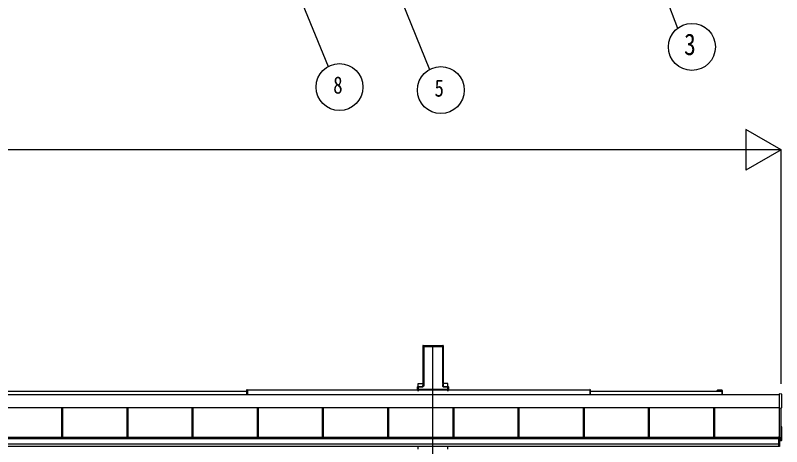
# Model space of a CAD drawing. Units: millimetres, scale not verified. Extents: x -10512 to 10512, y -7425 to 7425.
# Drawn here: x -852 to 1499, y -1148 to 174 of the extents above; entities that cross this region are included whole.
import ezdxf
from ezdxf.enums import TextEntityAlignment as Align

# ---------------------------------------------------------------- set-up
doc = ezdxf.new("R2010")
doc.units = ezdxf.units.MM
doc.header["$LTSCALE"] = 30
for name, color, linetype in [('0-4_YKK_12', 2, 'Continuous'), ('0-5_YKK_A1', 4, 'Continuous'), ('0-6_YKK_D', 6, 'Continuous')]:
    doc.layers.add(name, color=color, linetype=linetype)
doc.styles.add('ＭＳ ゴシック', font='')
doc.styles.get('ＭＳ ゴシック').set_extended_font_data('MS Gothic')

msp = doc.modelspace()

# ---------------------------------------------------------------- linework, layer by layer
at = {"layer": '0-4_YKK_12'}
msp.add_line((429.58, -4395.91), (429.58, -838.77), dxfattribs=at)
at = {"layer": '0-5_YKK_A1'}
for p, q in [((398.33, -844.12), (398.33, -960.79)), ((398.69, -838.27), (398.35, -843.77)), ((399.13, -838.73), (398.69, -838.27)), ((399.19, -837.8), (401.23, -837.8)), ((399.19, -837.8), (399.63, -838.27)), ((399.21, -954.74), (399.21, -839.62)), ((399.71, -839.29), (399.71, -954.42)), ((401.54, -838.13), (401.23, -837.8)), ((401.54, -838.13), (457.62, -838.13)), ((402.08, -841.27), (457.08, -841.27)), ((402.08, -962.63), (402.08, -841.27)), ((457.62, -838.13), (457.93, -837.8)), ((457.93, -837.8), (459.97, -837.8)), ((459.46, -954.42), (459.46, -839.29)), ((459.53, -838.27), (459.97, -837.8)), ((459.95, -839.62), (459.95, -954.74)), ((460.47, -838.27), (460.03, -838.73)), ((460.47, -838.27), (460.82, -843.77)), ((460.83, -844.12), (460.83, -960.79)), ((382.21, -963.69), (397.22, -963.69)), ((384.38, -954.36), (398.33, -954.36)), ((384.38, -963.69), (384.38, -954.36)), ((398.32, -961.15), (398.22, -962.76)), ((398.74, -963.31), (399.12, -957.22)), ((399.62, -957.25), (399.24, -963.34)), ((459.92, -963.34), (459.55, -957.25)), ((460.04, -957.22), (460.42, -963.31)), ((474.78, -954.36), (460.83, -954.36)), ((460.85, -961.15), (460.95, -962.76)), ((461.94, -963.69), (476.95, -963.69)), ((474.78, -963.69), (474.78, -954.36)), ((-1886.88, -977.72), (-141.88, -977.72)), ((-141.88, -987.71), (-141.88, -974.21)), ((-139.38, -973.61), (910.62, -973.61)), ((-139.38, -973.61), (-139.38, -987.71)), ((381.71, -971.54), (381.71, -972.04)), ((381.71, -972.04), (382.18, -972.04)), ((382.18, -971.54), (382.18, -964.66)), ((384.17, -971.54), (382.18, -971.54)), ((382.18, -971.54), (382.18, -972.04)), ((384.17, -972.04), (382.18, -972.04)), ((384.17, -964.75), (384.17, -971.54)), ((397.75, -964.75), (384.17, -964.75)), ((384.17, -971.54), (474.99, -971.54)), ((384.17, -972.04), (474.99, -972.04)), ((384.18, -971.54), (384.18, -972.04)), ((384.38, -977.72), (384.38, -972.04)), ((384.58, -972.04), (384.58, -977.72)), ((385.58, -971.7), (473.58, -971.7)), ((461.42, -964.25), (474.99, -964.25)), ((474.99, -964.75), (461.42, -964.75)), ((474.58, -972.04), (474.58, -977.72)), ((474.78, -977.72), (474.78, -972.04)), ((474.99, -964.25), (474.99, -964.75)), ((474.99, -971.54), (474.99, -964.75)), ((476.99, -971.54), (474.99, -971.54)), ((474.99, -971.54), (474.99, -972.04)), ((476.99, -972.04), (474.99, -972.04)), ((476.99, -964.66), (476.99, -971.54)), ((476.99, -971.54), (476.99, -972.04)), ((477.45, -972.04), (476.99, -972.04)), ((477.45, -971.54), (477.45, -972.04)), ((910.62, -973.61), (910.62, -987.71)), ((913.12, -987.71), (913.12, -974.21)), ((913.12, -977.72), (1301.83, -977.72)), ((1307.12, -975.22), (1301.83, -975.22)), ((1301.83, -977.72), (1315.28, -977.72)), ((1315.58, -975.22), (1308.04, -975.22)), ((1315.58, -978.02), (1315.58, -987.69)), ((1318.08, -987.69), (1318.08, -977.72)), ((1499.08, -1028.13), (1499.08, -987.11)), ((-3505.92, -987.69), (1491.08, -987.69)), ((-3505.92, -1027.63), (1491.08, -1027.63)), ((-3505.92, -1027.87), (1491.08, -1027.87)), ((-708.92, -1118.62), (-708.92, -1027.87)), ((-706.32, -1118.62), (-706.32, -1027.87)), ((-705.92, -1118.62), (-705.92, -1027.87)), ((-508.92, -1118.62), (-508.92, -1027.87)), ((-508.92, -1118.62), (-508.92, -1027.87)), ((-506.32, -1118.62), (-506.32, -1027.87)), ((-506.32, -1118.62), (-506.32, -1027.87)), ((-505.92, -1118.62), (-505.92, -1027.87)), ((-308.92, -1118.62), (-308.92, -1027.87)), ((-306.32, -1118.62), (-306.32, -1027.87)), ((-305.92, -1118.62), (-305.92, -1027.87)), ((-108.92, -1118.62), (-108.92, -1027.87)), ((-106.32, -1118.62), (-106.32, -1027.87)), ((-105.92, -1118.62), (-105.92, -1027.87)), ((91.08, -1118.62), (91.08, -1027.87)), ((93.68, -1118.62), (93.68, -1027.87)), ((94.08, -1118.62), (94.08, -1027.87)), ((291.08, -1118.62), (291.08, -1027.87)), ((293.68, -1118.62), (293.68, -1027.87)), ((294.08, -1118.62), (294.08, -1027.87)), ((491.08, -1118.62), (491.08, -1027.87)), ((493.68, -1118.62), (493.68, -1027.87)), ((494.08, -1118.62), (494.08, -1027.87)), ((691.08, -1118.62), (691.08, -1027.87)), ((693.68, -1118.62), (693.68, -1027.87)), ((694.08, -1118.62), (694.08, -1027.87)), ((891.08, -1118.62), (891.08, -1027.87)), ((893.68, -1118.62), (893.68, -1027.87)), ((894.08, -1118.62), (894.08, -1027.87)), ((1091.08, -1118.62), (1091.08, -1027.87)), ((1093.68, -1118.62), (1093.68, -1027.87)), ((1094.08, -1118.62), (1094.08, -1027.87)), ((1291.08, -1118.62), (1291.08, -1027.87)), ((1293.68, -1118.62), (1293.68, -1027.87)), ((1294.08, -1118.62), (1294.08, -1027.87)), ((1491.08, -1028.9), (1491.08, -1029.4)), ((1491.08, -1029.4), (1498.61, -1028.94)), ((1492.58, -1145.89), (1492.58, -1029.31)), ((1497.58, -1127.85), (1497.58, -1029)), ((1498.61, -1086.71), (1497.58, -1086.65)), ((1499.08, -1128.23), (1499.08, -1087.21)), ((-3503.92, -1118.62), (1489.08, -1118.62)), ((-3503.92, -1120.62), (1489.08, -1120.62)), ((-3503.92, -1122.42), (1489.08, -1122.42)), ((-3503.92, -1122.42), (1489.08, -1122.42)), ((1492.58, -1118.35), (1489.08, -1118.35)), ((1497.58, -1127.85), (1492.58, -1127.85)), ((-3503.92, -1139.4), (1489.08, -1139.4)), ((-3503.92, -1145.89), (1489.08, -1145.89)), ((384.38, -1155.91), (384.38, -1145.89)), ((474.78, -1155.91), (474.78, -1145.89)), ((1492.58, -1140.79), (1489.08, -1140.79)), ((1492.58, -1147.41), (1489.08, -1147.41)), ((1492.58, -1129.41), (1498.61, -1129.04))]:
    msp.add_line(p, q, dxfattribs=at)
for points in [[(-140.95, -973.21), (-139.38, -973.11), (-139.38, -974.11), (-139.38, -987.71)], [(381.71, -964.19), (381.71, -971.54), (382.18, -971.54)], [(384.17, -964.75), (384.17, -964.25), (397.75, -964.25)], [(477.45, -964.19), (477.45, -971.54), (476.99, -971.54)], [(912.18, -973.21), (910.62, -973.11), (910.62, -974.11), (910.62, -987.71)], [(1498.61, -986.61), (1491.08, -986.15), (1491.08, -986.65), (1491.08, -1028.9)], [(1489.08, -1118.35), (1489.08, -1140.79), (1489.08, -1147.41)], [(1489.58, -1118.35), (1489.58, -1140.79), (1489.58, -1147.41)], [(1492.58, -1118.35), (1492.58, -1140.79), (1492.58, -1147.41)]]:
    msp.add_lwpolyline(points, dxfattribs=at)
for centre, radius, start, end in [((-140.88, -974.21), 1, 93.5, 180), ((382.68, -964.66), 0.501, 90.24971, 179.75029), ((476.49, -964.66), 0.501, 0.24971, 89.75029), ((912.12, -974.21), 1, 0, 86.5), ((1301.83, -976.47), 1.25, 90, 270), ((1307.12, -975.42), 0.2, 23.57818, 90), ((1307.58, -975.22), 0.3, 203.57818, 336.42182), ((1308.04, -975.42), 0.2, 90, 156.42182), ((1315.28, -978.02), 0.3, 0, 90), ((1315.58, -977.72), 2.5, 0, 90), ((1498.59, -987.11), 0.497, 0.05228, 86.83056), ((1498.21, -1028.16), 0.873, 297.46207, 2.25858), ((1498.59, -1087.21), 0.497, 0.05228, 86.83056), ((1498.21, -1128.26), 0.873, 297.46207, 2.25858)]:
    msp.add_arc(centre, radius, start, end, dxfattribs=at)
for centre, major_axis, ratio, start_param, end_param in [((398.38, -843.77), (0.031, 0.5), 0.061627, 1.5746234, 2.3600215), ((399.19, -838.3), (0.346, -0.364), 0.996462, 2.3838095, 3.8892836), ((398.91, -841.77), (0.22, 3.04), 0.070684, 5.5043854, 6.2286971), ((399.4, -841.8), (0.22, 3.54), 0.060877, 5.5025319, 6.2268436), ((459.76, -841.8), (-0.22, 3.54), 0.060877, 0.0563417, 0.7806534), ((460.26, -841.77), (-0.22, 3.04), 0.070684, 0.0544883, 0.7787999), ((459.97, -838.3), (-0.346, -0.364), 0.996462, 2.3939017, 3.8993758), ((460.79, -843.77), (-0.031, 0.5), 0.061627, 3.9231638, 4.7085619), ((382.21, -964.19), (0.355, -0.355), 0.99628, 2.358058, 3.9251274), ((397.22, -962.69), (0.691, -0.728), 0.996462, 5.5254021, 7.0308762), ((397.74, -963.24), (-0.693, 0.73), 0.992955, 2.3838095, 3.8892836), ((397.74, -963.24), (1.04, -1.09), 0.996462, 5.5254021, 7.0308762), ((398.29, -961.15), (0.031, 0.5), 0.061627, 4.716216, 5.5016142), ((398.91, -957.22), (0.22, 3.5), 0.061627, 4.716216, 5.5016142), ((399.4, -957.25), (0.22, 4), 0.053972, 4.7153191, 5.5007173), ((459.76, -957.25), (-0.22, 4), 0.053972, 0.782468, 1.5678662), ((461.42, -963.24), (-1.04, -1.09), 0.996462, 5.5354944, 7.0409685), ((460.26, -957.22), (-0.22, 3.5), 0.061627, 0.7815711, 1.5669693), ((461.42, -963.24), (0.693, 0.73), 0.992955, 2.3939017, 3.8993758), ((460.88, -961.15), (-0.031, 0.5), 0.061627, 0.7815711, 1.5669693), ((461.94, -962.69), (-0.691, -0.728), 0.996462, 5.5354944, 7.0409685), ((476.95, -964.19), (-0.355, -0.355), 0.99628, 2.358058, 3.9251274), ((384.17, -964.65), (2, 0), 0.045872, 3.2026792, 4.712389), ((384.17, -964.15), (1.5, 0), 0.061163, 3.2026792, 4.712389), ((474.99, -964.15), (1.5, 0), 0.061163, 4.712389, 6.2220988), ((474.99, -964.65), (2, 0), 0.045872, 4.712389, 6.2220988)]:
    msp.add_ellipse(centre, major_axis=major_axis, ratio=ratio, start_param=start_param, end_param=end_param, dxfattribs=at)
at = {"layer": '0-6_YKK_D'}
for p, q in [((957.08, 716.51), (1179.8, 134.64)), ((-36.22, 371.18), (107.65, 17.33)), ((334.5, 214.33), (418.41, 7.95)), ((1497.58, -238.13), (1389.33, -175.63)), ((1389.33, -175.63), (1389.33, -300.63)), ((1372.58, -238.13), (-3387.42, -238.13)), ((1497.58, -238.13), (1281.08, -238.13)), ((1497.58, -238.13), (1389.33, -300.63)), ((1497.58, -955.27), (1497.58, -237.13))]:
    msp.add_line(p, q, dxfattribs=at)
for centre in [(1223.72, 77.59), (142.77, -45.53), (453.53, -54.91)]:
    msp.add_circle(centre, 72, dxfattribs=at)

# ---------------------------------------------------------------- texts
at = {"layer": '0-6_YKK_D', "style": 'ＭＳ ゴシック', "width": 0.8}
for s, height, p in [('3', 65.98, (1199.72, 32.59)), ('8', 52.79, (123.57, -81.53)), ('5', 52.79, (434.33, -90.91))]:
    msp.add_text(s, height=height, dxfattribs=at).set_placement(p, align=Align.BOTTOM_LEFT)

doc.saveas('drawing.dxf')
